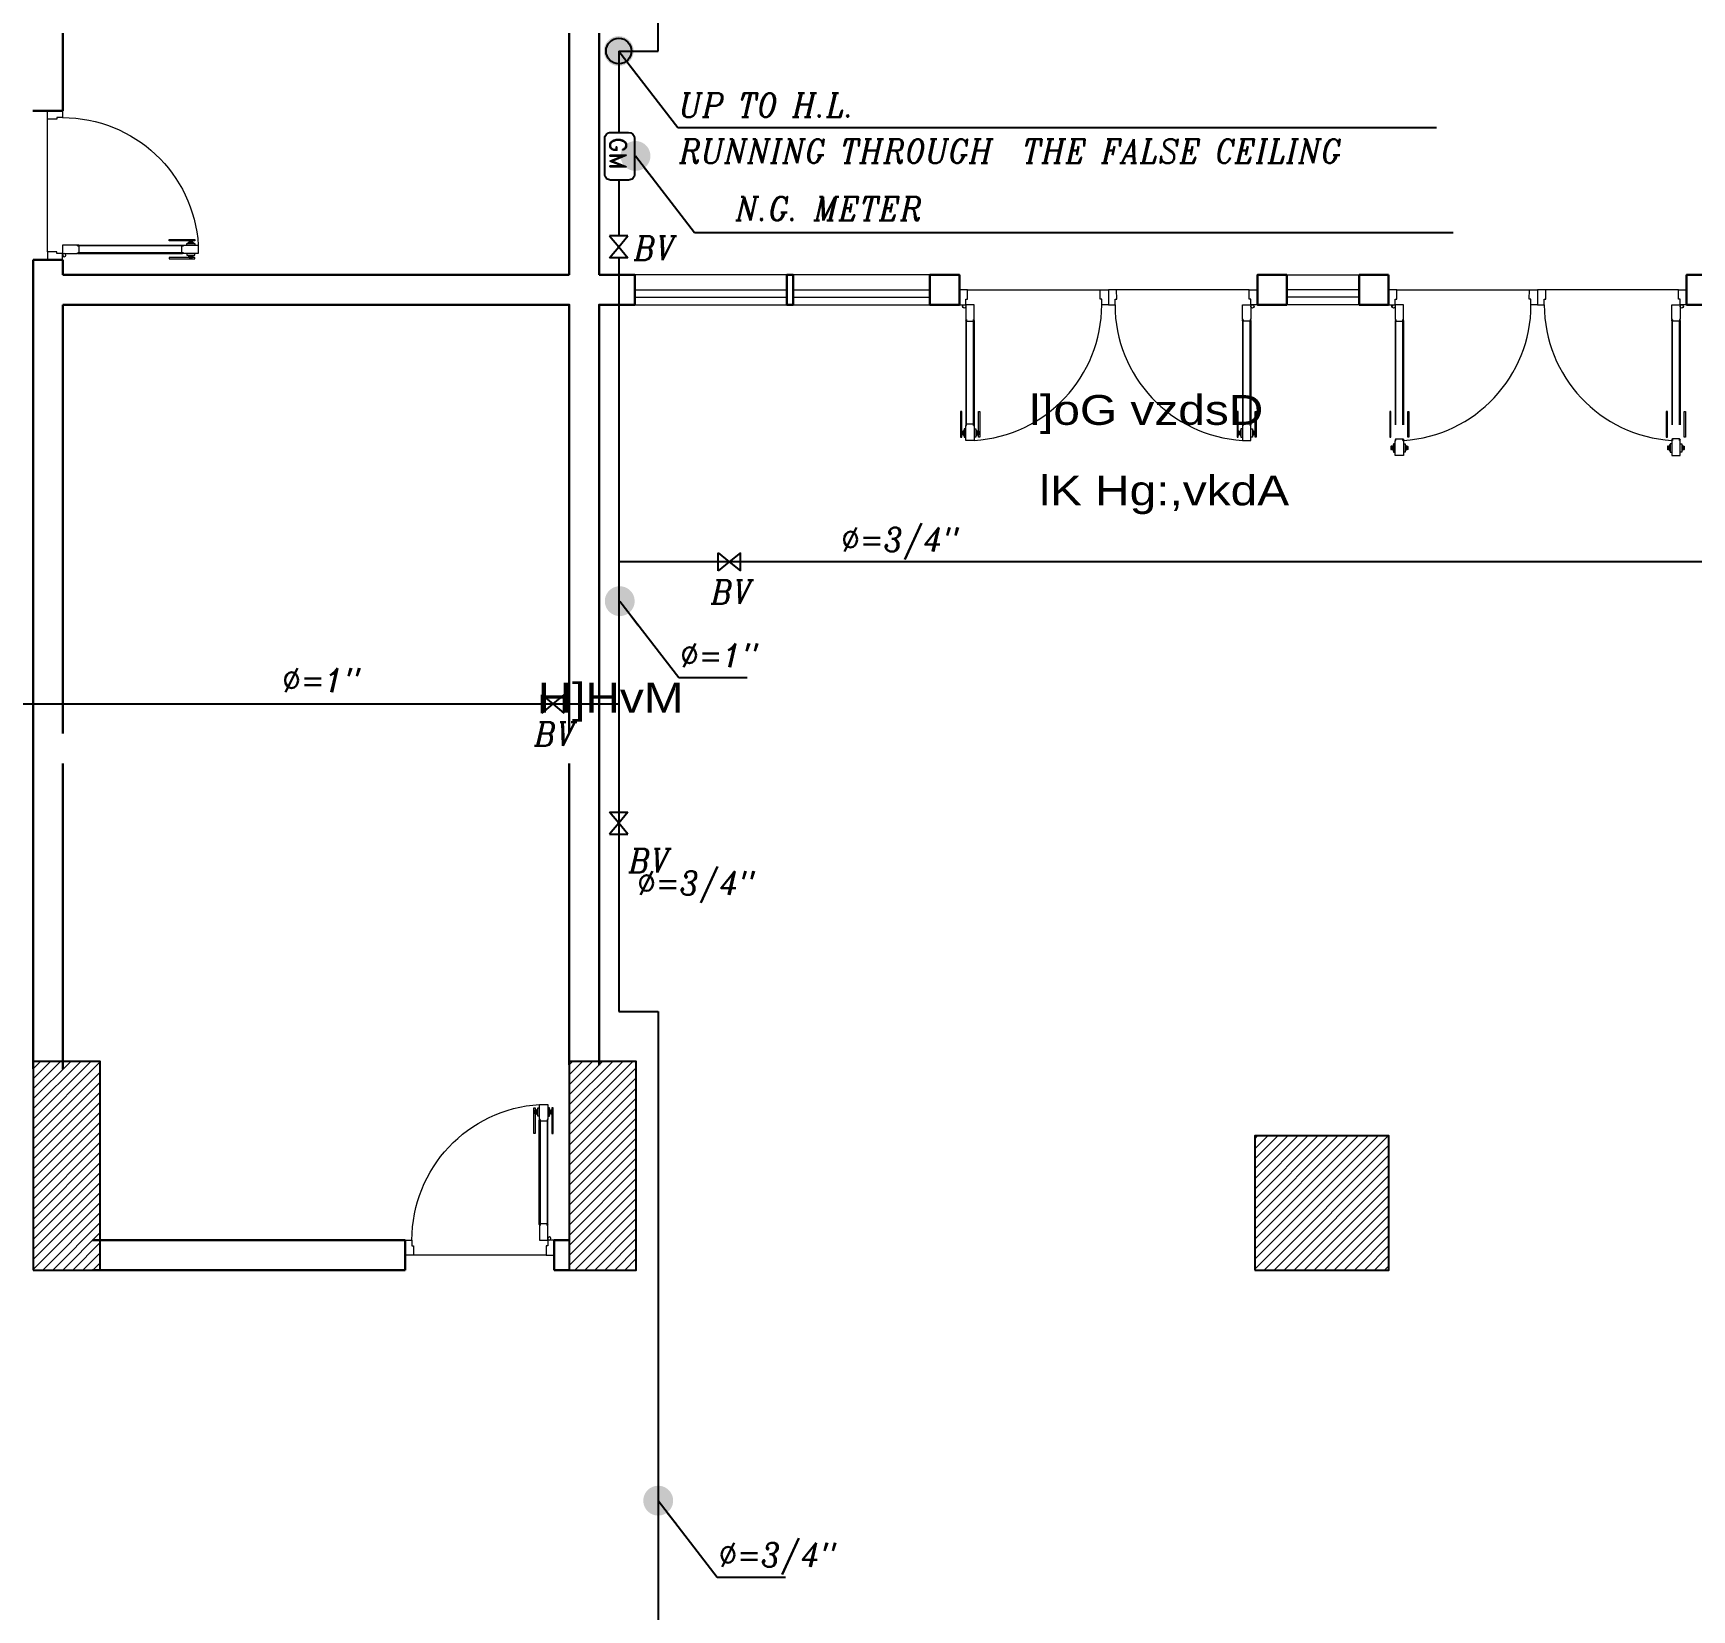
# Model space of a CAD drawing. Extents: x 847 to 949, y 518 to 813.
# Drawn here: x 884.21 to 895.34, y 795.47 to 806.05 of the extents above; entities that cross this region are included whole.
import ezdxf

# ---------------------------------------------------------------- set-up
doc = ezdxf.new("R2010")
doc.units = 0
doc.header["$MEASUREMENT"] = 0
doc.layers.get('0').update_dxf_attribs({"linetype": 'CONTINUOUS', "lineweight": 30})
for name, color, linetype, lineweight in [('Column', 6, 'CONTINUOUS', 25), ('DOOR', 30, 'CONTINUOUS', 9), ('hatch', 252, 'CONTINUOUS', 9), ('text', 72, 'CONTINUOUS', 15), ('Wall', 5, 'CONTINUOUS', 30), ('WINDOW', 4, 'CONTINUOUS', 5)]:
    doc.layers.add(name, color=color, linetype=linetype, lineweight=lineweight)
for name, color, linetype in [('LPG', 5, 'CONTINUOUS'), ('LPGTX', 4, 'CONTINUOUS'), ('NG', 6, 'CONTINUOUS')]:
    doc.layers.add(name, color=color, linetype=linetype)
doc.styles.add('ROMAND', font='romand.shx')
doc.styles.add('ROMANS', font='italic8.shx')
doc.styles.add('SOSA2', font='SOSA.shx', dxfattribs={"width": 0.8})
doc.dimstyles.get("Standard").update_dxf_attribs({"dimtxt": 0.12, "dimasz": 0.05, "dimexe": 0.18, "dimexo": 0.0625, "dimgap": 0.09, "dimtad": 0, "dimtih": 1, "dimtoh": 1, "dimzin": 0, "dimdsep": 46, "dimtxsty": 'Standard', "dimblk": 'DOT', "dimcen": 0.09, "dimadec": 0, "dimazin": 0, "dimtfac": 1, "dimtofl": 0, "dimtmove": 0, "dimatfit": 3, "dimldrblk": 'DOT', "dimfxl": 1, "dimtolj": 1, "dimtzin": 0, "dimarcsym": 0})
pattern_1 = [(45, (1093.610115075709, 470.2267003515515), (-0.0336759604540093, 0.0336759604540093), [])]

# ---------------------------------------------------------------- blocks, each defined once
blk = doc.blocks.new('d3')
at = {"layer": 'DOOR', "color": 252}
for p, q in [((45.66219845105368, -61.50542731651468), (45.66219845105368, -60.80552485886247)), ((45.66716108980644, -60.80552485886247), (45.66716108980644, -61.50542731651494)), ((45.71382125365007, -60.80552485886247), (45.71382125365007, -61.50542731651468)), ((45.7187838924022, -61.50542731651468), (45.7187838924022, -60.80552485886222))]:
    blk.add_line(p, q, dxfattribs=at)
at = {"layer": 'DOOR', "color": 251}
blk.add_line((45.67382831334477, -61.71096816359723), (46.56269897921254, -61.71096816359723), dxfattribs=at)
at = {"layer": 'DOOR', "color": 1}
for points in [[(45.63433404877229, -60.89454661118285), (45.62630653108565, -60.89454661118285), (45.62630653108565, -60.72220313771331), (45.6343340487724, -60.72220313771331)], [(45.64605292044875, -60.74001100421696), (45.63961907484534, -60.74001100421696), (45.63961907484534, -60.76023358483233), (45.64605292044875, -60.76023358483233)], [(45.73492942300778, -60.74001100421696), (45.74136326861117, -60.74001100421696), (45.74136326861117, -60.76023358483233), (45.73492942300778, -60.76023358483233)], [(45.74664829468384, -60.89454661118285), (45.75467581237065, -60.89454661118285), (45.75467581237065, -60.72220313771307), (45.74664829468399, -60.72220313771307)]]:
    blk.add_lwpolyline(points, close=True, dxfattribs=at)
for points in [[(45.6343340487724, -60.74029926468614, -0.9999999999999998), (45.63961907484534, -60.74029926468614), (45.63961907484534, -60.74029926468614), (45.63961907484534, -60.75994532436286), (45.63961907484534, -60.75994532436286, -0.9999999999999998), (45.6343340487724, -60.75994532436286), (45.6343340487724, -60.75994532436286)], [(45.74664829468399, -60.74029926468614, 0.9999999999999998), (45.74136326861117, -60.74029926468614), (45.74136326861117, -60.74029926468614), (45.74136326861117, -60.75994532436314), (45.74136326861117, -60.75994532436314, 0.9999999999999998), (45.74664829468399, -60.75994532436314), (45.74664829468399, -60.75994532436314)]]:
    blk.add_lwpolyline(points, format="xyb", close=True, dxfattribs=at)
for points in [[(45.65160770185864, -60.76737357491836), (45.64605292044875, -60.76737357491836), (45.64605292044875, -60.73287101413106), (45.65160770185864, -60.73287101413106)], [(45.66271726467858, -60.77775095181284), (45.65160770185864, -60.77775095181284), (45.65160770185864, -60.72220313771307), (45.66271726467858, -60.72220313771307)], [(45.72937464159775, -60.76737357491771), (45.73492942300778, -60.76737357491771), (45.73492942300778, -60.73287101413093), (45.72937464159791, -60.73287101413093)]]:
    blk.add_lwpolyline(points, dxfattribs=at)
at = {"layer": 'DOOR', "color": 5}
for points in [[(45.66716108980644, -60.79997007745269), (45.66716108980644, -60.81107964027251), (45.71382125364993, -60.81107964027251), (45.71382125364993, -60.79997007745269), (45.7182650787781, -60.79997007745269), (45.7182650787781, -60.69998401207371), (45.7182650787781, -60.69998401207371), (45.66271726467866, -60.69998401207371), (45.66271726467866, -60.79997007745269)], [(45.66716108980621, -61.51098209792485), (45.66716108980621, -61.49987253510492), (45.71382125364958, -61.49987253510492), (45.71382125364958, -61.51098209792485), (45.71826507877768, -61.51098209792485), (45.71826507877768, -61.6109681633037), (45.71826507877768, -61.6109681633037), (45.66271726467816, -61.6109681633037), (45.66271726467816, -61.51098209792485)], [(45.61827927578261, -61.71096816359761), (45.61827901339871, -61.6109681633037), (45.66271726467816, -61.6109681633037), (45.66271752706199, -61.6488688263548), (45.67382708988175, -61.6488688263548), (45.67382831334477, -61.71096816359723)], [(46.61827927578308, -61.71096816359787), (46.61827927556809, -61.61096816361901), (46.57370141590845, -61.61096816330421), (46.57370167829221, -61.6488688263548), (46.56259211547228, -61.6488688263548), (46.56269897921254, -61.71096816359723)]]:
    blk.add_lwpolyline(points, close=True, dxfattribs=at)
blk.add_lwpolyline([(45.7182650787781, -60.77775095181308), (45.72937464159775, -60.77775095181308), (45.72937464159775, -60.72220313771331), (45.7182650787781, -60.72220313771331)], dxfattribs=at)
for points in [[(45.66716108980644, -60.81048749761514), (45.66716108980644, -60.81048749761514, -0.9999999999999998), (45.66716108980644, -60.80056222010982)], [(45.71382125364993, -60.81048749761514), (45.71382125364993, -60.81048749761514, 0.9999999999999998), (45.71382125364993, -60.80056222010982)], [(45.66716108980621, -61.50046467776253), (45.66716108980621, -61.50046467776253, 0.9999999999999998), (45.66716108980621, -61.51038995526707)], [(45.71382125364958, -61.50046467776253), (45.71382125364958, -61.50046467776253, -0.9999999999999998), (45.71382125364958, -61.51038995526707)]]:
    blk.add_lwpolyline(points, format="xyb", close=True, dxfattribs=at)
blk.add_circle((45.65160770185814, -61.59985860048389), 0.0111095628198811, dxfattribs=at)
at = {"layer": 'DOOR', "color": 252}
blk.add_arc((45.66091376422031, -61.6109681633037), 0.9127876516880132, 359.9999999999772, 86.39767896853138, dxfattribs=at)
blk = doc.blocks.new('_Dot')
at = {"color": 0, "linetype": 'ByBlock', "lineweight": -2}
blk.add_line((-0.5, 0), (-1, 0), dxfattribs=at)
at = {"color": 0, "linetype": 'ByBlock', "const_width": 0.5}
blk.add_lwpolyline([(-0.25, 0, 1), (0.25, 0, 1)], format="xyb", close=True, dxfattribs=at)
blk = doc.blocks.new('M-ISV')
for p, q in [((0, -2.84e-14), (-0.9231360861167844, 0.7679999999999936)), ((-0.9231360861167844, 0.7679999999999936), (-0.9231360861167844, -0.7680000000000078)), ((0, -2.84e-14), (0.9231360861167844, 0.7679999999999936)), ((0.9231360861167844, 0.7679999999999936), (0.9231360861167844, -0.7680000000000078)), ((-0.9231360861167844, -0.7680000000000078), (0, -2.84e-14)), ((0.9231360861167844, -0.7680000000000078), (0, -2.84e-14))]:
    blk.add_line(p, q)

msp = doc.modelspace()

# ---------------------------------------------------------------- hatches: boundary and pattern name
at = {"layer": 'hatch'}
h = msp.add_hatch(dxfattribs=at)
h.set_pattern_fill('ANSI31', color=252, scale=0.015, style=0)
h.set_pattern_definition(pattern_1)
h.paths.add_polyline_path([(884.2058909929433, 797.7487651930248), (884.6558909929436, 797.7487651930248), (884.6558909929436, 799.148765193025), (884.2058909929433, 799.148765193025)])
h = msp.add_hatch(dxfattribs=at)
h.set_pattern_fill('ANSI31', color=252, scale=0.015, style=0)
h.set_pattern_definition(pattern_1)
h.paths.add_polyline_path([(887.8029551421903, 797.7487651930248), (888.2529551421901, 797.7487651930248), (888.2529551421901, 799.148765193025), (887.8029551421903, 799.148765193025)])
h = msp.add_hatch(dxfattribs=at)
h.set_pattern_fill('ANSI31', color=252, scale=0.015, style=0)
h.set_pattern_definition([(45, (1119.835115075709, 475.5267003515518), (-0.0336759604540093, 0.0336759604540093), [])])
h.paths.add_polyline_path([(892.4029551421897, 797.7487651930248), (893.3029551421898, 797.7487651930248), (893.3029551421898, 798.6487651930254), (892.4029551421897, 798.6487651930254)])

# ---------------------------------------------------------------- linework, layer by layer
at = {"layer": 'Column', "color": 252}
for points in [[(884.2058909929433, 797.7487651930248), (884.6558909929436, 797.7487651930248), (884.6558909929436, 799.148765193025), (884.2058909929433, 799.148765193025)], [(887.8029551421903, 797.7487651930248), (888.2529551421901, 797.7487651930248), (888.2529551421901, 799.148765193025), (887.8029551421903, 799.148765193025)], [(892.4029551421897, 797.7487651930248), (893.3029551421898, 797.7487651930248), (893.3029551421898, 798.6487651930254), (892.4029551421897, 798.6487651930254)]]:
    msp.add_lwpolyline(points, close=True, dxfattribs=at)
at = {"layer": 'DOOR', "color": 252}
for p, q in [((890.4765025999416, 804.3267160359865), (891.3653732658094, 804.3267160359865)), ((890.4765025999417, 804.3267160359864), (891.3653732658094, 804.3267160359864)), ((892.3654045248181, 804.3267160493237), (891.4765338589503, 804.3267160367709)), ((892.3654045248182, 804.3267160493234), (891.4765338589503, 804.3267160367706)), ((893.3570047005832, 804.3267223303977), (894.2458753664513, 804.3267223303977)), ((893.3570047005835, 804.3267223303973), (894.2458753664513, 804.3267223303973)), ((895.24590662546, 804.326722343735), (894.3570359595923, 804.326722331182)), ((895.2459066254601, 804.3267223437347), (894.3570359595923, 804.3267223311819)), ((890.4648727376505, 804.121175188904), (890.4648727376505, 803.421272731252)), ((890.4648727376505, 804.1211751889035), (890.4648727376505, 803.4212727312514)), ((890.4698353764032, 803.421272731252), (890.4698353764032, 804.1211751889042)), ((890.4698353764032, 803.4212727312514), (890.4698353764032, 804.121175188904)), ((890.5164955402469, 803.421272731252), (890.5164955402469, 804.121175188904)), ((890.5164955402469, 803.4212727312514), (890.5164955402469, 804.1211751889035)), ((890.5214581789988, 804.121175188904), (890.5214581789988, 803.4212727312514)), ((890.5214581789992, 804.1211751889035), (890.5214581789992, 803.4212727312512)), ((892.3204489486632, 804.1211752016064), (892.3204489585472, 803.4212727439539)), ((892.3204489486633, 804.121175201606), (892.3204489585472, 803.4212727439536)), ((892.3254115972998, 803.4212727440243), (892.3254115874159, 804.1211752016765)), ((892.3254115972998, 803.4212727440239), (892.325411587416, 804.1211752016764)), ((892.3720717611434, 803.4212727446832), (892.3720717512593, 804.1211752023355)), ((892.3720717611434, 803.4212727446829), (892.3720717512596, 804.1211752023353)), ((892.377034390012, 804.1211752024054), (892.3770343998958, 803.4212727447534)), ((892.377034390012, 804.1211752024054), (892.3770343998959, 803.4212727447531)), ((893.3453748382923, 804.1211814833152), (893.3453748382923, 803.4212790256628)), ((893.3453748382923, 804.1211814833149), (893.3453748382923, 803.4212790256628)), ((893.3503374770452, 803.4212790256628), (893.3503374770452, 804.1211814833154)), ((893.3503374770452, 803.4212790256628), (893.3503374770452, 804.1211814833152)), ((893.3969976408888, 803.4212790256628), (893.3969976408888, 804.1211814833152)), ((893.3969976408888, 803.4212790256628), (893.3969976408888, 804.1211814833149)), ((893.4019602796408, 804.1211814833152), (893.4019602796408, 803.4212790256628)), ((893.4019602796408, 804.1211814833149), (893.4019602796408, 803.4212790256626)), ((895.2009510493052, 804.1211814960176), (895.200951059189, 803.4212790383649)), ((895.2009510493054, 804.1211814960175), (895.200951059189, 803.4212790383649)), ((895.2059136979416, 803.4212790384355), (895.2059136880578, 804.1211814960875)), ((895.2059136979416, 803.4212790384354), (895.2059136880579, 804.1211814960875)), ((895.2525738617853, 803.4212790390942), (895.2525738519013, 804.121181496747)), ((895.2525738617853, 803.4212790390942), (895.2525738519014, 804.1211814967467)), ((895.2575364906537, 804.1211814968168), (895.2575365005374, 803.4212790391646)), ((895.2575364906537, 804.1211814968166), (895.2575365005378, 803.4212790391645))]:
    msp.add_line(p, q, dxfattribs=at)
for points in [[(890.4209535623793, 804.3267160359868), (890.4209532999956, 804.2267160356929), (890.4653915512747, 804.2267160356929), (890.4653918136586, 804.264616698744), (890.4765013764786, 804.264616698744), (890.4765025999416, 804.3267160359865)], [(890.4209535623795, 804.3267160359865), (890.4209532999956, 804.2267160356926), (890.4653915512752, 804.2267160356926), (890.4653918136587, 804.2646166987437), (890.4765013764786, 804.2646166987437), (890.4765025999417, 804.3267160359864)], [(891.42095356238, 804.326716035987), (891.4209535621649, 804.2267160360083), (891.3763757025052, 804.2267160356934), (891.3763759648891, 804.264616698744), (891.3652664020691, 804.264616698744), (891.3653732658094, 804.3267160359865)], [(891.42095356238, 804.3267160359869), (891.4209535621649, 804.2267160360079), (891.3763757025052, 804.2267160356931), (891.3763759648891, 804.2646166987437), (891.3652664020691, 804.2646166987437), (891.3653732658094, 804.3267160359864)], [(891.4209535623797, 804.3267160359865), (891.4209535640068, 804.2267160360077), (891.4655314236667, 804.2267160363225), (891.4655311607477, 804.264616699373), (891.4766407235677, 804.2646166995297), (891.4765338589503, 804.3267160367709)], [(891.42095356238, 804.3267160359865), (891.4209535640073, 804.2267160360074), (891.4655314236667, 804.2267160363223), (891.4655311607477, 804.2646166993728), (891.4766407235677, 804.2646166995297), (891.4765338589503, 804.3267160367706)], [(892.4209535623802, 804.3267160501086), (892.4209538261763, 804.2267160498146), (892.376515574897, 804.2267160491872), (892.3765153119779, 804.2646167122383), (892.3654057491581, 804.2646167120814), (892.3654045248181, 804.3267160493237)], [(892.4209535623804, 804.3267160501084), (892.4209538261764, 804.2267160498146), (892.376515574897, 804.2267160491868), (892.3765153119779, 804.264616712238), (892.3654057491583, 804.2646167120811), (892.3654045248182, 804.3267160493234)], [(893.3014556630212, 804.3267223303981), (893.3014554006372, 804.2267223301042), (893.3458936519168, 804.2267223301042), (893.3458939143005, 804.2646229931554), (893.3570034771203, 804.2646229931554), (893.3570047005832, 804.3267223303977)], [(893.3014556630212, 804.3267223303977), (893.3014554006376, 804.2267223301039), (893.3458936519168, 804.2267223301039), (893.3458939143007, 804.2646229931551), (893.3570034771203, 804.2646229931551), (893.3570047005835, 804.3267223303973)], [(894.3014556630217, 804.3267223303984), (894.3014556628067, 804.2267223304194), (894.2568778031468, 804.226722330105), (894.2568780655307, 804.2646229931554), (894.2457685027106, 804.2646229931554), (894.2458753664513, 804.3267223303977)], [(894.3014556630217, 804.3267223303981), (894.3014556628067, 804.2267223304193), (894.2568778031472, 804.2267223301044), (894.2568780655307, 804.2646229931551), (894.2457685027109, 804.2646229931551), (894.2458753664513, 804.3267223303973)], [(894.3014556630216, 804.3267223303977), (894.3014556646486, 804.2267223304189), (894.3460335243083, 804.2267223307338), (894.3460332613895, 804.2646229937844), (894.3571428242094, 804.2646229939412), (894.3570359595923, 804.326722331182)], [(894.3014556630217, 804.3267223303976), (894.3014556646491, 804.2267223304189), (894.3460335243086, 804.2267223307334), (894.3460332613895, 804.264622993784), (894.3571428242094, 804.2646229939409), (894.3570359595923, 804.3267223311819)], [(895.301455663022, 804.3267223445199), (895.3014559268181, 804.2267223442259), (895.2570176755388, 804.2267223435985), (895.2570174126198, 804.2646230066495), (895.2459078497998, 804.2646230064926), (895.24590662546, 804.326722343735)], [(895.3014556630224, 804.3267223445197), (895.3014559268182, 804.2267223442258), (895.2570176755388, 804.2267223435983), (895.2570174126198, 804.2646230066495), (895.2459078498, 804.2646230064925), (895.2459066254601, 804.3267223437347)], [(890.4698353764029, 804.1267299703138), (890.4698353764029, 804.1156204074939), (890.5164955402463, 804.1156204074939), (890.5164955402463, 804.1267299703138), (890.5209393653745, 804.1267299703138), (890.5209393653745, 804.2267160356929), (890.5209393653745, 804.2267160356929), (890.4653915512747, 804.2267160356929), (890.4653915512747, 804.1267299703138)], [(890.4698353764032, 804.1267299703138), (890.4698353764032, 804.1156204074939), (890.5164955402463, 804.1156204074939), (890.5164955402463, 804.1267299703138), (890.5209393653747, 804.1267299703138), (890.5209393653747, 804.2267160356926), (890.5209393653747, 804.2267160356926), (890.4653915512752, 804.2267160356926), (890.4653915512752, 804.1267299703138)], [(892.3720717511812, 804.1267299837456), (892.3720717513379, 804.1156204209256), (892.3254115874945, 804.1156204202667), (892.3254115873374, 804.1267299830866), (892.3209677622094, 804.1267299830238), (892.3209677607974, 804.2267160484029), (892.3209677607974, 804.2267160484029), (892.376515574897, 804.2267160491872), (892.3765155763091, 804.1267299838084)], [(892.3720717511812, 804.1267299837453), (892.3720717513379, 804.1156204209254), (892.3254115874946, 804.1156204202664), (892.3254115873376, 804.1267299830864), (892.3209677622094, 804.1267299830236), (892.3209677607975, 804.2267160484024), (892.3209677607975, 804.2267160484024), (892.376515574897, 804.2267160491868), (892.3765155763091, 804.126729983808)], [(893.3503374770447, 804.1267362647253), (893.3503374770447, 804.1156267019054), (893.3969976408882, 804.1156267019054), (893.3969976408882, 804.1267362647253), (893.4014414660161, 804.1267362647253), (893.4014414660161, 804.2267223301042), (893.4014414660161, 804.2267223301042), (893.3458936519168, 804.2267223301042), (893.3458936519168, 804.1267362647253)], [(893.3503374770448, 804.126736264725), (893.3503374770448, 804.1156267019052), (893.3969976408882, 804.1156267019052), (893.3969976408882, 804.126736264725), (893.4014414660165, 804.126736264725), (893.4014414660165, 804.2267223301039), (893.4014414660165, 804.2267223301039), (893.3458936519168, 804.2267223301039), (893.3458936519168, 804.126736264725)], [(895.2525738518228, 804.1267362781568), (895.2525738519797, 804.1156267153369), (895.2059136881363, 804.1156267146779), (895.2059136879794, 804.1267362774978), (895.2014698628512, 804.1267362774352), (895.2014698614393, 804.2267223428139), (895.2014698614393, 804.2267223428139), (895.2570176755388, 804.2267223435985), (895.2570176769507, 804.1267362782196)], [(895.2525738518228, 804.1267362781566), (895.2525738519797, 804.1156267153366), (895.2059136881364, 804.1156267146777), (895.2059136879794, 804.1267362774977), (895.2014698628512, 804.1267362774348), (895.2014698614394, 804.2267223428137), (895.2014698614394, 804.2267223428137), (895.2570176755388, 804.2267223435983), (895.2570176769507, 804.1267362782195)], [(890.437008335369, 803.5102944835719), (890.4289808176821, 803.5102944835719), (890.4289808176821, 803.3379510101025), (890.4370083353692, 803.3379510101025)], [(890.4370083353692, 803.5102944835719), (890.4289808176825, 803.5102944835719), (890.4289808176825, 803.3379510101022), (890.4370083353692, 803.3379510101022)], [(890.5493225812806, 803.5102944835719), (890.5573500989673, 803.5102944835719), (890.5573500989673, 803.3379510101022), (890.5493225812809, 803.3379510101022)], [(890.5493225812809, 803.5102944835719), (890.5573500989674, 803.5102944835719), (890.5573500989674, 803.3379510101021), (890.5493225812809, 803.3379510101021)], [(892.2925845550087, 803.5102944958809), (892.284557037322, 803.510294495768), (892.2845570397559, 803.337951022298), (892.2925845574425, 803.3379510224112)], [(892.2925845550088, 803.5102944958808), (892.2845570373221, 803.5102944957677), (892.284557039756, 803.3379510222975), (892.2925845574425, 803.3379510224108)], [(892.4048988009204, 803.510294497467), (892.412926318607, 803.5102944975805), (892.4129263210408, 803.3379510241107), (892.4048988033542, 803.3379510239977)], [(892.4048988009204, 803.5102944974668), (892.412926318607, 803.5102944975803), (892.4129263210408, 803.3379510241107), (892.4048988033542, 803.3379510239973)], [(893.3175104360106, 803.5103007779834), (893.3094829183241, 803.5103007779834), (893.3094829183241, 803.3379573045138), (893.317510436011, 803.3379573045138)], [(893.317510436011, 803.510300777983), (893.3094829183243, 803.510300777983), (893.3094829183243, 803.3379573045136), (893.317510436011, 803.3379573045136)], [(893.4298246819224, 803.5103007779834), (893.4378521996092, 803.5103007779834), (893.4378521996092, 803.3379573045136), (893.4298246819226, 803.3379573045136)], [(893.4298246819226, 803.510300777983), (893.4378521996092, 803.510300777983), (893.4378521996092, 803.3379573045132), (893.4298246819226, 803.3379573045132)], [(895.1730866556506, 803.5103007902921), (895.1650591379637, 803.5103007901791), (895.165059140398, 803.3379573167094), (895.1730866580842, 803.3379573168223)], [(895.1730866556506, 803.510300790292), (895.1650591379639, 803.5103007901789), (895.165059140398, 803.337957316709), (895.1730866580842, 803.3379573168223)], [(895.2854009015622, 803.5103007918783), (895.2934284192488, 803.5103007919917), (895.2934284216826, 803.3379573185223), (895.285400903996, 803.3379573184089)], [(895.2854009015622, 803.5103007918781), (895.2934284192488, 803.5103007919915), (895.2934284216826, 803.3379573185218), (895.2854009039961, 803.3379573184086)], [(890.4698353764032, 803.4157179498419), (890.4698353764032, 803.4268275126617), (890.5164955402468, 803.4268275126617), (890.5164955402468, 803.4157179498419), (890.5209393653747, 803.4157179498419), (890.5209393653747, 803.3157318844627), (890.5209393653747, 803.3157318844627), (890.4653915512752, 803.3157318844627), (890.4653915512752, 803.4157179498419)], [(890.4698353764032, 803.4157179498416), (890.4698353764032, 803.4268275126614), (890.5164955402469, 803.4268275126614), (890.5164955402469, 803.4157179498416), (890.5209393653747, 803.4157179498416), (890.5209393653747, 803.3157318844627), (890.5209393653747, 803.3157318844627), (890.4653915512755, 803.3157318844627), (890.4653915512755, 803.4157179498416)], [(892.3720717612217, 803.4157179632734), (892.372071761065, 803.4268275260931), (892.3254115972211, 803.4268275254341), (892.3254115973781, 803.4157179626146), (892.3209677722502, 803.4157179625514), (892.320967773662, 803.3157318971727), (892.320967773662, 803.3157318971727), (892.3765155877617, 803.3157318979569), (892.3765155863498, 803.4157179633362)], [(892.372071761222, 803.4157179632733), (892.3720717610651, 803.426827526093), (892.3254115972213, 803.4268275254341), (892.3254115973782, 803.4157179626143), (892.3209677722502, 803.4157179625511), (892.3209677736622, 803.3157318971723), (892.3209677736622, 803.3157318971723), (892.3765155877617, 803.3157318979569), (892.3765155863498, 803.4157179633359)], [(890.4487272070454, 803.3557588766062), (890.4422933614421, 803.3557588766062), (890.4422933614421, 803.3759814572215), (890.4487272070454, 803.3759814572215)], [(890.4487272070456, 803.3557588766059), (890.4422933614422, 803.3557588766059), (890.4422933614422, 803.3759814572212), (890.4487272070456, 803.3759814572212)], [(890.5376037096045, 803.3557588766062), (890.544037555208, 803.3557588766062), (890.544037555208, 803.3759814572215), (890.5376037096045, 803.3759814572215)], [(890.5376037096048, 803.3557588766059), (890.544037555208, 803.3557588766059), (890.544037555208, 803.3759814572212), (890.5376037096048, 803.3759814572212)], [(892.3043034288672, 803.3557588890807), (892.2978695832637, 803.3557588889897), (892.297869582978, 803.3759814696051), (892.3043034285816, 803.3759814696958)], [(892.3043034288672, 803.3557588890803), (892.2978695832641, 803.3557588889894), (892.2978695829783, 803.3759814696049), (892.3043034285816, 803.3759814696957)], [(892.3931799314263, 803.3557588903358), (892.3996137770297, 803.3557588904265), (892.3996137767442, 803.3759814710419), (892.3931799311407, 803.3759814709509)], [(892.3931799314264, 803.3557588903356), (892.3996137770297, 803.3557588904265), (892.3996137767443, 803.3759814710417), (892.3931799311407, 803.3759814709506)], [(893.3292293076872, 803.2557651729259), (893.322795462084, 803.2557651729259), (893.322795462084, 803.2759877535414), (893.3292293076872, 803.2759877535414)], [(893.3292293076873, 803.2557651729257), (893.3227954620842, 803.2557651729257), (893.3227954620842, 803.2759877535411), (893.3292293076873, 803.2759877535411)], [(893.3503374770452, 803.3157242461615), (893.3503374770452, 803.3268338089814), (893.3969976408886, 803.3268338089814), (893.3969976408886, 803.3157242461615), (893.4014414660166, 803.3157242461615), (893.4014414660166, 803.2157381807828), (893.4014414660166, 803.2157381807828), (893.3458936519171, 803.2157381807828), (893.3458936519171, 803.3157242461615)], [(893.3503374770452, 803.3157242461615), (893.3503374770452, 803.3268338089814), (893.3969976408888, 803.3268338089814), (893.3969976408888, 803.3157242461615), (893.4014414660166, 803.3157242461615), (893.4014414660166, 803.2157381807824), (893.4014414660166, 803.2157381807824), (893.3458936519173, 803.2157381807824), (893.3458936519173, 803.3157242461615)], [(893.4181058102463, 803.2557651729259), (893.4245396558495, 803.2557651729259), (893.4245396558495, 803.2759877535414), (893.4181058102463, 803.2759877535414)], [(893.4181058102464, 803.2557651729257), (893.4245396558498, 803.2557651729257), (893.4245396558498, 803.2759877535411), (893.4181058102464, 803.2759877535411)], [(895.1848055295092, 803.2557651854004), (895.1783716839057, 803.2557651853095), (895.1783716836202, 803.2759877659249), (895.1848055292231, 803.2759877660158)], [(895.1848055295092, 803.2557651854003), (895.1783716839058, 803.2557651853093), (895.1783716836202, 803.2759877659247), (895.1848055292236, 803.2759877660154)], [(895.2525738618635, 803.3157242595934), (895.2525738617067, 803.3268338224128), (895.2059136978634, 803.3268338217541), (895.2059136980199, 803.3157242589344), (895.201469872892, 803.3157242588715), (895.201469874304, 803.2157381934926), (895.201469874304, 803.2157381934926), (895.2570176884036, 803.2157381942767), (895.2570176869913, 803.3157242596559)], [(895.2525738618637, 803.3157242595929), (895.2525738617069, 803.3268338224128), (895.2059136978634, 803.3268338217538), (895.2059136980201, 803.315724258934), (895.2014698728922, 803.315724258871), (895.201469874304, 803.2157381934924), (895.201469874304, 803.2157381934924), (895.2570176884036, 803.2157381942766), (895.2570176869914, 803.3157242596558)], [(895.273682032068, 803.2557651866556), (895.2801158776715, 803.2557651867462), (895.280115877386, 803.2759877673616), (895.2736820317825, 803.2759877672707)], [(895.2736820320682, 803.2557651866554), (895.2801158776718, 803.2557651867462), (895.2801158773863, 803.2759877673616), (895.2736820317825, 803.2759877672705)]]:
    msp.add_lwpolyline(points, close=True, dxfattribs=at)
for points in [[(893.3268367410096, 804.2162125623651), (893.3268367410096, 804.2162125623651, -0.9999999999999998), (893.3268367410096, 804.2261378398694)], [(893.3268367410096, 804.216212562365), (893.3268367410096, 804.216212562365, -0.9999999999999998), (893.3268367410096, 804.2261378398694)], [(890.4698353764029, 804.1162125501518), (890.4698353764029, 804.1162125501518, -0.9999999999999998), (890.4698353764029, 804.1261378276561)], [(890.4698353764032, 804.1162125501515), (890.4698353764032, 804.1162125501515, -0.9999999999999998), (890.4698353764032, 804.1261378276561)], [(890.5164955402463, 804.1162125501518), (890.5164955402463, 804.1162125501518, 0.9999999999999998), (890.5164955402463, 804.1261378276561)], [(890.5164955402463, 804.1162125501515), (890.5164955402463, 804.1162125501515, 0.9999999999999998), (890.5164955402463, 804.1261378276561)], [(892.3254115874861, 804.1162125629244), (892.3254115874861, 804.1162125629244, -0.9999999999999998), (892.325411587346, 804.1261378404289)], [(892.3254115874861, 804.116212562924), (892.3254115874861, 804.116212562924, -0.9999999999999998), (892.325411587346, 804.1261378404286)], [(892.3720717513294, 804.1162125635832), (892.3720717513294, 804.1162125635832, 0.9999999999999998), (892.3720717511893, 804.1261378410878)], [(892.3720717513296, 804.1162125635831), (892.3720717513296, 804.1162125635831, 0.9999999999999998), (892.3720717511894, 804.1261378410876)], [(893.3969976408882, 804.1162188445629), (893.3969976408882, 804.1162188445629, 0.9999999999999998), (893.3969976408882, 804.1261441220676)], [(893.3969976408882, 804.1162188445628), (893.3969976408882, 804.1162188445628, 0.9999999999999998), (893.3969976408882, 804.1261441220672)], [(895.2059136881279, 804.1162188573353), (895.2059136881279, 804.1162188573353, -0.9999999999999998), (895.2059136879878, 804.1261441348399)], [(895.2059136881279, 804.1162188573353), (895.2059136881279, 804.1162188573353, -0.9999999999999998), (895.2059136879878, 804.1261441348399)], [(895.2525738519713, 804.1162188579946), (895.2525738519713, 804.1162188579946, 0.9999999999999998), (895.252573851831, 804.1261441354991)], [(895.2525738519714, 804.1162188579943), (895.2525738519714, 804.1162188579943, 0.9999999999999998), (895.2525738518312, 804.126144135499)], [(890.4698353764032, 803.4262353700044), (890.4698353764032, 803.4262353700044, 0.9999999999999998), (890.4698353764032, 803.4163100924991)], [(890.4698353764032, 803.4262353700041), (890.4698353764032, 803.4262353700041, 0.9999999999999998), (890.4698353764032, 803.4163100924989)], [(890.5164955402468, 803.4262353700044), (890.5164955402468, 803.4262353700044, -0.9999999999999998), (890.5164955402468, 803.4163100924991)], [(890.5164955402469, 803.4262353700041), (890.5164955402469, 803.4262353700041, -0.9999999999999998), (890.5164955402469, 803.4163100924989)], [(892.3254115972296, 803.4262353827769), (892.3254115972296, 803.4262353827769, 0.9999999999999998), (892.3254115973697, 803.4163101052716)], [(892.3254115972301, 803.4262353827767), (892.3254115972301, 803.4262353827767, 0.9999999999999998), (892.3254115973701, 803.4163101052715)], [(892.3720717610734, 803.4262353834359), (892.3720717610734, 803.4262353834359, -0.9999999999999998), (892.3720717612136, 803.4163101059305)], [(892.3720717610734, 803.4262353834355), (892.3720717610734, 803.4262353834355, -0.9999999999999998), (892.3720717612136, 803.4163101059303)], [(890.4370083353692, 803.3560471370753, 0.9999999999999998), (890.4422933614421, 803.3560471370753), (890.4422933614421, 803.3560471370753), (890.4422933614421, 803.3756931967519), (890.4422933614421, 803.3756931967519, 0.9999999999999998), (890.4370083353692, 803.3756931967519), (890.4370083353692, 803.3756931967519)], [(890.4370083353692, 803.3560471370752, 0.9999999999999998), (890.4422933614422, 803.3560471370752), (890.4422933614422, 803.3560471370752), (890.4422933614422, 803.3756931967519), (890.4422933614422, 803.3756931967519, 0.9999999999999998), (890.4370083353692, 803.3756931967519), (890.4370083353692, 803.3756931967519)], [(890.5493225812809, 803.3560471370753, -0.9999999999999998), (890.544037555208, 803.3560471370753), (890.544037555208, 803.3560471370753), (890.544037555208, 803.3756931967523), (890.544037555208, 803.3756931967523, -0.9999999999999998), (890.5493225812809, 803.3756931967523), (890.5493225812809, 803.3756931967523)], [(890.5493225812809, 803.3560471370752, -0.9999999999999998), (890.544037555208, 803.3560471370752), (890.544037555208, 803.3560471370752), (890.544037555208, 803.375693196752), (890.544037555208, 803.375693196752, -0.9999999999999998), (890.5493225812809, 803.375693196752), (890.5493225812809, 803.375693196752)], [(892.2925845571867, 803.3560471493846, 0.9999999999999998), (892.2978695832599, 803.3560471494588), (892.2978695832599, 803.3560471494588), (892.2978695829822, 803.3756932091359), (892.2978695829822, 803.3756932091359, 0.9999999999999998), (892.2925845569092, 803.375693209061), (892.2925845569092, 803.375693209061)], [(892.2925845571872, 803.3560471493842, 0.9999999999999998), (892.2978695832599, 803.3560471494586), (892.2978695832599, 803.3560471494586), (892.2978695829823, 803.3756932091358), (892.2978695829823, 803.3756932091358, 0.9999999999999998), (892.2925845569097, 803.375693209061), (892.2925845569097, 803.375693209061)], [(892.4048988030985, 803.3560471509704, -0.9999999999999998), (892.3996137770256, 803.3560471508958), (892.3996137770256, 803.3560471508958), (892.3996137767482, 803.3756932105725), (892.3996137767482, 803.3756932105725, -0.9999999999999998), (892.4048988028212, 803.3756932106472), (892.4048988028212, 803.3756932106472)], [(892.4048988030987, 803.3560471509701, -0.9999999999999998), (892.3996137770257, 803.3560471508955), (892.3996137770257, 803.3560471508955), (892.3996137767482, 803.3756932105723), (892.3996137767482, 803.3756932105723, -0.9999999999999998), (892.4048988028212, 803.375693210647), (892.4048988028212, 803.375693210647)], [(893.317510436011, 803.2560534333952, 0.9999999999999998), (893.322795462084, 803.2560534333952), (893.322795462084, 803.2560534333952), (893.322795462084, 803.2756994930719), (893.322795462084, 803.2756994930719, 0.9999999999999998), (893.317510436011, 803.2756994930719), (893.317510436011, 803.2756994930719)], [(893.317510436011, 803.2560534333949, 0.9999999999999998), (893.3227954620842, 803.2560534333949), (893.3227954620842, 803.2560534333949), (893.3227954620842, 803.2756994930716), (893.3227954620842, 803.2756994930716, 0.9999999999999998), (893.317510436011, 803.2756994930716), (893.317510436011, 803.2756994930716)], [(893.3503374770452, 803.3262416663243), (893.3503374770452, 803.3262416663243, 0.9999999999999998), (893.3503374770452, 803.3163163888189)], [(893.3503374770452, 803.3262416663239), (893.3503374770452, 803.3262416663239, 0.9999999999999998), (893.3503374770452, 803.3163163888187)], [(893.3969976408886, 803.3262416663243), (893.3969976408886, 803.3262416663243, -0.9999999999999998), (893.3969976408886, 803.3163163888189)], [(893.3969976408888, 803.3262416663239), (893.3969976408888, 803.3262416663239, -0.9999999999999998), (893.3969976408888, 803.3163163888187)], [(893.4298246819226, 803.2560534333952, -0.9999999999999998), (893.4245396558495, 803.2560534333952), (893.4245396558495, 803.2560534333952), (893.4245396558495, 803.2756994930724), (893.4245396558495, 803.2756994930724, -0.9999999999999998), (893.4298246819226, 803.2756994930724), (893.4298246819226, 803.2756994930724)], [(893.4298246819226, 803.2560534333949, -0.9999999999999998), (893.4245396558498, 803.2560534333949), (893.4245396558498, 803.2560534333949), (893.4245396558498, 803.2756994930719), (893.4245396558498, 803.2756994930719, -0.9999999999999998), (893.4298246819226, 803.2756994930719), (893.4298246819226, 803.2756994930719)], [(895.1730866578285, 803.2560534457043, 0.9999999999999998), (895.1783716839018, 803.2560534457788), (895.1783716839018, 803.2560534457788), (895.1783716836238, 803.2756995054558), (895.1783716836238, 803.2756995054558, 0.9999999999999998), (895.1730866575514, 803.2756995053809), (895.1730866575514, 803.2756995053809)], [(895.1730866578288, 803.2560534457039, 0.9999999999999998), (895.1783716839018, 803.2560534457784), (895.1783716839018, 803.2560534457784), (895.1783716836243, 803.2756995054555), (895.1783716836243, 803.2756995054555, 0.9999999999999998), (895.1730866575514, 803.2756995053807), (895.1730866575514, 803.2756995053807)], [(895.2059136978716, 803.3262416790967), (895.2059136978716, 803.3262416790967, 0.9999999999999998), (895.2059136980117, 803.3163164015913)], [(895.2059136978717, 803.3262416790964), (895.2059136978717, 803.3262416790964, 0.9999999999999998), (895.205913698012, 803.3163164015912)], [(895.2525738617153, 803.3262416797555), (895.2525738617153, 803.3262416797555, -0.9999999999999998), (895.2525738618554, 803.3163164022502)], [(895.2525738617153, 803.3262416797554), (895.2525738617153, 803.3262416797554, -0.9999999999999998), (895.2525738618554, 803.3163164022501)], [(895.2854009037404, 803.2560534472904, -0.9999999999999998), (895.2801158776674, 803.2560534472157), (895.2801158776674, 803.2560534472157), (895.2801158773897, 803.2756995068924), (895.2801158773897, 803.2756995068924, -0.9999999999999998), (895.2854009034627, 803.2756995069668), (895.2854009034627, 803.2756995069668)], [(895.2854009037405, 803.2560534472899, -0.9999999999999998), (895.2801158776676, 803.2560534472154), (895.2801158776676, 803.2560534472154), (895.2801158773901, 803.275699506892), (895.2801158773901, 803.275699506892, -0.9999999999999998), (895.2854009034631, 803.2756995069668), (895.2854009034631, 803.2756995069668)]]:
    msp.add_lwpolyline(points, format="xyb", close=True, dxfattribs=at)
for points in [[(890.4653915512752, 803.393498824202), (890.4542819884554, 803.393498824202), (890.4542819884554, 803.3379510101022), (890.4653915512752, 803.3379510101022)], [(890.4653915512752, 803.393498824202), (890.4542819884554, 803.393498824202), (890.4542819884554, 803.3379510101021), (890.4653915512752, 803.3379510101021)], [(890.5209393653747, 803.393498824202), (890.5320489281946, 803.393498824202), (890.5320489281946, 803.3379510101025), (890.5209393653747, 803.3379510101025)], [(890.5209393653747, 803.393498824202), (890.5320489281946, 803.393498824202), (890.5320489281946, 803.3379510101022), (890.5209393653747, 803.3379510101022)], [(892.3209677725639, 803.3934988369119), (892.3098582097441, 803.3934988367552), (892.3098582105285, 803.3379510226555), (892.3209677733486, 803.3379510228124)], [(892.3209677725639, 803.3934988369119), (892.3098582097446, 803.393498836755), (892.3098582105288, 803.3379510226553), (892.3209677733486, 803.337951022812)], [(892.3765155866632, 803.3934988376963), (892.3876251494831, 803.3934988378533), (892.3876251502679, 803.3379510237534), (892.376515587448, 803.3379510235968)], [(892.3765155866637, 803.3934988376959), (892.3876251494835, 803.393498837853), (892.3876251502679, 803.3379510237534), (892.376515587448, 803.3379510235965)], [(890.4542819884554, 803.3831214473074), (890.4487272070454, 803.3831214473074), (890.4487272070454, 803.3486188865202), (890.4542819884554, 803.3486188865202)], [(890.4542819884554, 803.3831214473074), (890.4487272070456, 803.3831214473074), (890.4487272070456, 803.3486188865201), (890.4542819884554, 803.3486188865201)], [(890.5320489281946, 803.383121447307), (890.5376037096045, 803.383121447307), (890.5376037096045, 803.3486188865202), (890.5320489281946, 803.3486188865202)], [(890.5320489281946, 803.3831214473066), (890.5376037096048, 803.3831214473066), (890.5376037096048, 803.34861888652), (890.5320489281947, 803.34861888652)], [(892.3098582098909, 803.3831214598595), (892.3043034284807, 803.3831214597814), (892.3043034289681, 803.3486188989946), (892.3098582103778, 803.3486188990731)], [(892.3098582098911, 803.3831214598595), (892.3043034284808, 803.3831214597814), (892.3043034289682, 803.3486188989945), (892.3098582103778, 803.3486188990729)], [(892.3876251496301, 803.3831214609587), (892.3931799310398, 803.3831214610368), (892.3931799315271, 803.3486189002499), (892.3876251501172, 803.3486189001713)], [(892.3876251496301, 803.3831214609584), (892.3931799310401, 803.3831214610365), (892.3931799315272, 803.3486189002496), (892.3876251501172, 803.3486189001712)], [(893.3347840890973, 803.2831277436275), (893.3292293076872, 803.2831277436275), (893.3292293076872, 803.2486251828401), (893.3347840890973, 803.2486251828401)], [(893.3347840890973, 803.2831277436271), (893.3292293076873, 803.2831277436271), (893.3292293076873, 803.24862518284), (893.3347840890973, 803.24862518284)], [(893.3458936519171, 803.2935051205218), (893.3347840890973, 803.2935051205218), (893.3347840890973, 803.2379573064221), (893.3458936519171, 803.2379573064221)], [(893.3458936519173, 803.2935051205217), (893.3347840890973, 803.2935051205217), (893.3347840890973, 803.2379573064219), (893.3458936519173, 803.2379573064219)], [(893.4014414660166, 803.2935051205221), (893.4125510288363, 803.2935051205221), (893.4125510288363, 803.2379573064223), (893.4014414660166, 803.2379573064223)], [(893.4014414660166, 803.2935051205218), (893.4125510288363, 803.2935051205218), (893.4125510288363, 803.2379573064221), (893.4014414660166, 803.2379573064221)], [(893.4125510288363, 803.2831277436269), (893.4181058102463, 803.2831277436269), (893.4181058102463, 803.24862518284), (893.4125510288363, 803.24862518284)], [(893.4125510288363, 803.2831277436266), (893.4181058102464, 803.2831277436266), (893.4181058102464, 803.2486251828398), (893.4125510288367, 803.2486251828398)], [(895.1903603105327, 803.2831277561796), (895.1848055291225, 803.2831277561014), (895.1848055296097, 803.2486251953145), (895.1903603110197, 803.248625195393)], [(895.1903603105327, 803.2831277561793), (895.1848055291227, 803.2831277561012), (895.18480552961, 803.2486251953142), (895.1903603110198, 803.248625195393)], [(895.2014698732058, 803.293505133232), (895.1903603103862, 803.2935051330751), (895.1903603111704, 803.2379573189752), (895.2014698739903, 803.2379573191322)], [(895.2014698732058, 803.2935051332316), (895.1903603103862, 803.293505133075), (895.1903603111707, 803.2379573189751), (895.2014698739903, 803.2379573191319)], [(895.2570176873053, 803.2935051340161), (895.268127250125, 803.293505134173), (895.2681272509097, 803.2379573200731), (895.2570176880897, 803.2379573199164)], [(895.2570176873055, 803.293505134016), (895.2681272501253, 803.293505134173), (895.2681272509097, 803.2379573200731), (895.2570176880897, 803.2379573199164)], [(895.268127250272, 803.2831277572784), (895.2736820316817, 803.2831277573567), (895.2736820321687, 803.2486251965694), (895.2681272507591, 803.2486251964913)], [(895.268127250272, 803.2831277572784), (895.2736820316818, 803.2831277573564), (895.2736820321692, 803.2486251965694), (895.2681272507591, 803.248625196491)]]:
    msp.add_lwpolyline(points, dxfattribs=at)
for centre, radius in [((890.4542819884548, 804.2156064728731), 0.0111095628198811), ((890.454281988455, 804.2156064728729), 0.0111095628198811), ((892.3876251378739, 804.2156064865243), 0.011109562819881), ((892.3876251378739, 804.215606486524), 0.011109562819881), ((893.3347840890967, 804.2156127672844), 0.0111095628198811), ((893.3347840890967, 804.215612767284), 0.0111095628198811), ((895.2681272385158, 804.2156127809355), 0.011109562819881), ((895.2681272385158, 804.2156127809353), 0.011109562819881)]:
    msp.add_circle(centre, radius, dxfattribs=at)
for centre, radius, start, end in [((890.463588050817, 804.2267160356929), 0.9127876516880132, 273.6023210314669, 2.60551e-11), ((890.4635880508173, 804.2267160356926), 0.9127876516880132, 273.602321031467, 2.60551e-11), ((892.3783190753547, 804.2267160492127), 0.912787651688012, 180.0000008091282, 266.3976797776836), ((892.3783190753551, 804.2267160492123), 0.912787651688012, 180.0000008091282, 266.3976797776836), ((893.3440901514588, 804.2267223301042), 0.9127876516880132, 273.6023210314669, 2.60551e-11), ((893.344090151459, 804.2267223301039), 0.9127876516880132, 273.602321031467, 2.60551e-11), ((895.2588211759966, 804.2267223436239), 0.912787651688012, 180.0000008091282, 266.3976797776836), ((895.2588211759966, 804.2267223436238), 0.912787651688012, 180.0000008091282, 266.3976797776836)]:
    msp.add_arc(centre, radius, start, end, dxfattribs=at)
at = {"layer": 'LPG', "color": 2}
msp.add_lwpolyline([(888.2411188373743, 805.3428084268494), (888.2411188373743, 805.1028084268495, -0.4142135623730951), (888.2011188373751, 805.0628084268486), (888.0811188373744, 805.0628084268486, -0.4142135623731084), (888.0411188373746, 805.1028084268495), (888.0411188373746, 805.3428084268494, -0.4142135623730951), (888.0811188373744, 805.3828084268484), (888.2011188373751, 805.3828084268484, -0.4142135623730951)], format="xyb", close=True, dxfattribs=at)
at = {"layer": 'NG'}
for p, q in [((888.4002202020038, 805.9290197456792), (888.4002202020038, 809.241742203649)), ((888.1355560882073, 805.9290197456793), (888.4002202020038, 805.9290197456793)), ((888.1355560882074, 805.9290197456793), (888.1355560882074, 805.3828084268484)), ((888.1355560882074, 805.0628084268486), (888.1355560882074, 804.6885441599326)), ((888.1355560882075, 804.540842386151), (888.1355560882075, 799.4845382495173)), ((911.5898005036701, 802.5011808761361), (888.1355560882074, 802.5011808761373)), ((861.2315029552827, 801.5477966314274), (888.1355560882074, 801.547796631426)), ((888.1355560882073, 799.4845382495173), (888.4002202020038, 799.4845382495173)), ((888.4002202020038, 799.4845382495173), (888.4002202020038, 790.5257133586626))]:
    msp.add_line(p, q, dxfattribs=at)
msp.add_circle((888.1355560882073, 805.9290197456793), 0.0853583553465569, dxfattribs=at)
at = {"layer": 'Wall', "color": 252, "linetype": 'Continuous'}
for p, q in [((884.4058907791472, 805.52655534131), (884.2029549283951, 805.52655534131)), ((884.4029837659366, 804.5267160639369), (884.2058907791487, 804.5267160639369)), ((884.4058907791488, 804.4267160639366), (887.802954928396, 804.4267160639366)), ((884.6029549283963, 797.9487651930249), (886.7029549283956, 797.9487651931323)), ((886.7029549283956, 797.9487651931323), (886.7029549283956, 797.7487651931325)), ((887.702954928396, 797.9487651930249), (887.802954928396, 797.9487651930249)), ((887.702954928396, 797.9487651930249), (887.702954928396, 797.7487651930248)), ((884.6029549283963, 797.7487651930248), (886.7029549283956, 797.7487651931325)), ((887.702954928396, 797.7487651930248), (887.802954928396, 797.7487651930248))]:
    msp.add_line(p, q, dxfattribs=at)
for points in [[(884.4058907791472, 805.5265553413095), (884.4058907791485, 806.0487651930242)], [(887.802954928396, 804.4267160639366), (887.802954928396, 806.0487651930246)], [(888.0029549283959, 804.4267160639366), (888.0029549283959, 806.0487651930246)], [(888.0029549283959, 804.426716511373), (888.0029549283959, 806.0487651930246)], [(884.2058907791493, 799.0990279518779), (884.2058907791493, 804.5267160639369)], [(884.4058907791488, 804.4267160639373), (884.4058907791488, 804.5267160639372)], [(888.0029549283959, 804.4267165116404), (888.2429548101808, 804.426716511131), (888.2429548101808, 804.226716511628), (888.0029549283959, 804.2267165115352), (888.0029549283959, 799.1243845302757)], [(884.4058907791488, 801.3487651930249), (884.4058907791488, 804.2267160639369)], [(887.802954928396, 801.3487651930249), (887.802954928396, 804.2267160639369), (884.4058907791488, 804.2267160639369)], [(884.4058907791493, 799.0969721891536), (884.4058907791493, 801.1487651930249)], [(887.802954928396, 799.1264402929997), (887.802954928396, 801.1487651930249)]]:
    msp.add_lwpolyline(points, dxfattribs=at)
for points in [[(889.2624393744065, 804.4267165163144), (889.3064393744063, 804.4267165163144), (889.3064393744063, 804.2267165114499), (889.2624393744065, 804.2267165114499)], [(890.2239534513355, 804.4267165217632), (890.4209534523696, 804.4267165217632), (890.4209535637923, 804.2267160639366), (890.2239534513355, 804.2267165255806)], [(892.6179539386333, 804.4267164877994), (892.420953937599, 804.4267164877994), (892.4209538261763, 804.2267160299729), (892.6179539386333, 804.2267164916168)], [(893.3014556630212, 804.4267223284894), (893.1044556619867, 804.4267223284894), (893.1044555505646, 804.2267218706628), (893.3014556630212, 804.2267223323066)], [(895.4984557754789, 804.4267228042551), (895.3014557744443, 804.4267228042551), (895.301455663022, 804.2267223464283), (895.4984557754789, 804.2267228080723)]]:
    msp.add_lwpolyline(points, close=True, dxfattribs=at)
at = {"layer": 'WINDOW', "color": 252}
for p, q in [((890.2239534513355, 804.4267165217569), (888.2429548101808, 804.4267165106788)), ((892.6179539386333, 804.4267165076353), (893.104455550562, 804.4267173802369)), ((888.2429548101808, 804.3267165113791), (889.2624393744065, 804.3267165113791)), ((888.2429548101808, 804.2767165113762), (889.2624393744065, 804.2767165113762)), ((889.3064393744063, 804.3267165113791), (890.2239534513355, 804.3267165113791)), ((889.3064393744063, 804.2767165113763), (890.2239534513355, 804.2767165113763)), ((893.1044555784172, 804.3267168188081), (892.6179539386333, 804.3267165252278)), ((893.1044555784172, 804.2767168188053), (892.6179539386333, 804.2767165252249)), ((888.2429548101808, 804.2267165239384), (890.2239534513355, 804.2267165114501)), ((893.104455550562, 804.2267173807338), (892.6179539386333, 804.2267164967803))]:
    msp.add_line(p, q, dxfattribs=at)

# ---------------------------------------------------------------- block references
at = {"color": 252, "linetype": 'Continuous', "xscale": -1, "rotation": 270}
msp.add_blockref('d3', (946.0139519292403, 758.9084370505383), dxfattribs=at)
at = {"color": 252, "linetype": 'Continuous', "xscale": -1}
msp.add_blockref('d3', (933.3212342041783, 859.5597333563286), dxfattribs=at)
at = {"layer": 'NG', "yscale": 0.0800000000017463}
for p, xscale, zscale, rotation in [((888.1355560882073, 804.6146932730418), -0.0800000000017463, 0.08, 270), ((888.8774134424852, 802.5011808761374), 0.0800000000017463, 0.0800000000017463, 180), ((887.692167701583, 801.5477966314262), 0.0800000000017463, 0.0800000000017463, 180), ((888.1355560882075, 800.74823003448), 0.0800000000017463, 0.0800000000017463, 90)]:
    msp.add_blockref('M-ISV', p, dxfattribs=dict(at, xscale=xscale, zscale=zscale, rotation=rotation))

# ---------------------------------------------------------------- texts
at = {"layer": 'LPG', "color": 2, "linetype": 'Continuous', "style": 'ROMAND'}
msp.add_text('GM', height=0.11172, rotation=270, dxfattribs=at).set_placement((888.0755560882069, 805.3489599265145))
at = {"layer": 'LPGTX', "style": 'ROMANS', "width": 0.9}
for s, p in [('UP TO H.L.', (888.5424038071811, 805.4858288290687)), ('RUNNING THROUGH  THE FALSE CEILING  ', (888.5424038071811, 805.1770978375893)), ('N.G. METER', (888.9205968419949, 804.7910247100608)), ('BV', (888.238167647631, 804.5260232666088)), ('%%C=3/4"', (889.6294682889131, 802.5709348146223)), ('BV', (888.7550201725576, 802.2188183374079)), ('%%C=1"', (888.5488809982892, 801.7941484749379)), ('%%C=1"', (885.8784281083709, 801.6271981264206)), ('BV', (887.5697744316552, 801.2654340926965)), ('BV', (888.2026685127471, 800.4158674957507)), ('%%C=3/4"', (888.2605764205803, 800.2659254952379)), ('%%C=3/4"', (888.8070679209778, 795.7579924198784))]:
    msp.add_text(s, height=0.16, dxfattribs=at).set_placement(p)
at = {"layer": 'text', "color": 252, "style": 'SOSA2', "width": 1.199999999999999}
for s, p in [('l]oG vzdsD ', (890.8913039236493, 803.4203411667877)), ('lK Hg:,vkdA', (890.9574124117622, 802.8803719077214)), ('H]HvM', (887.5906712257395, 801.4895729906923))]:
    msp.add_text(s, height=0.2, dxfattribs=at).set_placement(p)

# ---------------------------------------------------------------- leaders
at = {"layer": 'NG', "color": 5}
for points, override in [([(888.1355560882073, 805.9290197456793), (888.5313766727593, 805.4160748905837), (893.6225516060908, 805.4160748905837)], {"dimasz": 0.2, "dimgap": 0.09, "dimtad": 0}), ([(888.2478613132488, 805.2248116553964), (888.6436818978005, 804.7118668003009), (893.7348568311322, 804.7118668003009)], {"dimasz": 0.2, "dimgap": 0.09, "dimtad": 0}), ([(888.1420332793152, 802.2373393915484), (888.5378538638673, 801.7243945364528), (888.9964076787227, 801.7243945364528)], {"dimasz": 0.2}), ([(888.4002202020038, 796.201183336489), (888.796040786556, 795.6882384813931), (889.2545946014111, 795.6882384813931)], {"dimasz": 0.2})]:
    msp.add_leader(points, dimstyle='Standard', override=override, dxfattribs=at)

doc.saveas('drawing.dxf')
